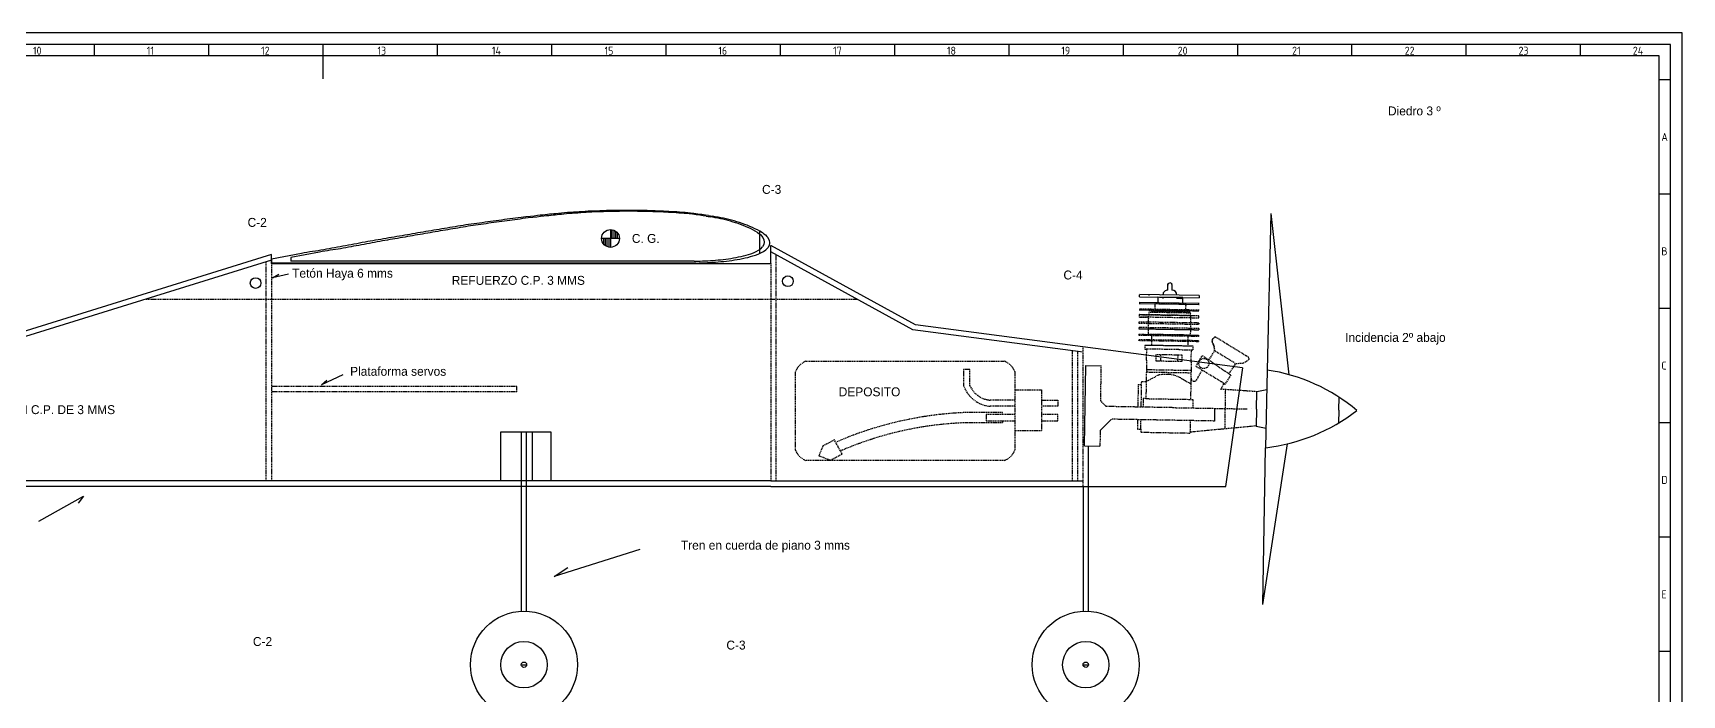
# Model space of a CAD drawing. Extents: x 808 to 1997, y 328 to 1169.
# Drawn here: x 1276 to 1997, y 880 to 1169 of the extents above; entities that cross this region are included whole.
import ezdxf
from ezdxf.enums import TextEntityAlignment as Align

# ---------------------------------------------------------------- set-up
doc = ezdxf.new("R2010")
doc.units = 0
doc.header["$MEASUREMENT"] = 0
doc.linetypes.add('DASHED', pattern=[0.75, 0.5, -0.25])
doc.layers.get('0').update_dxf_attribs({"linetype": 'CONTINUOUS'})
for name, color, linetype in [('025', 1, 'CONTINUOUS'), ('035', 5, 'CONTINUOUS'), ('05', 6, 'CONTINUOUS'), ('07', 7, 'CONTINUOUS'), ('CONTORNO', 7, 'CONTINUOUS')]:
    doc.layers.add(name, color=color, linetype=linetype)
doc.styles.add('ISO_PROPORTIONAL', font='isocp.shx')

# ---------------------------------------------------------------- blocks, each defined once
blk = doc.blocks.new('DIN_A0_TITLE_BLOCK')
at = {"layer": '035'}
for p, q in [((1189, 841), (0, 841)), ((1189, 0), (1189, 841)), ((494.5, 836), (494.5, 831)), ((544.5, 836), (544.5, 831)), ((594.5, 836), (594.5, 831)), ((644.5, 836), (644.5, 831)), ((694.5, 836), (694.5, 831)), ((744.5, 836), (744.5, 831)), ((794.5, 836), (794.5, 831)), ((844.5, 836), (844.5, 831)), ((894.5, 836), (894.5, 831)), ((944.5, 836), (944.5, 831)), ((994.5, 836), (994.5, 831)), ((1044.5, 836), (1044.5, 831)), ((1094.5, 836), (1094.5, 831)), ((1144.5, 836), (1144.5, 831)), ((1183.97, 820.54), (1178.98, 820.54)), ((1183.97, 770.54), (1178.98, 770.54)), ((1183.97, 720.54), (1178.98, 720.54)), ((1183.97, 670.54), (1178.98, 670.54)), ((1183.97, 620.54), (1178.98, 620.54)), ((1183.98, 570.5), (1179, 570.5))]:
    blk.add_line(p, q, dxfattribs=at)
blk.add_lwpolyline([(10, 10), (1179, 10), (1179, 831), (10, 831)], close=True, dxfattribs=at)
at = {"layer": '07'}
blk.add_line((594.5, 831), (594.5, 821), dxfattribs=at)
blk.add_lwpolyline([(5, 5), (1184, 5), (1184, 836), (5, 836)], close=True, dxfattribs=at)
at = {"layer": '025', "style": 'ISO_PROPORTIONAL'}
for tag, p in [('MAßSTAB', (1107.39, 60.81)), ('BEARBEIT.', (1057.46, 40.71)), ('GEPRÜFT', (1057.46, 36.46)), ('NAME', (1073.72, 40.71)), ('NAME', (1073.72, 36.46))]:
    blk.add_attdef(tag, p, '', height=2.5, dxfattribs=at)
at = {"layer": '035', "style": 'ISO_PROPORTIONAL'}
for s, p in [('10', (467.72, 831.5)), ('11', (517.49, 831.5)), ('12', (567.49, 831.5)), ('13', (618.42, 831.5)), ('14', (668.46, 831.5)), ('15', (717.72, 831.5)), ('16', (767.49, 831.5)), ('17', (817.72, 831.5)), ('18', (867.49, 831.5)), ('19', (917.49, 831.5)), ('20', (968.42, 831.5)), ('21', (1018.46, 831.5)), ('22', (1067.72, 831.5)), ('23', (1117.49, 831.5)), ('24', (1167.49, 831.5)), ('A', (1179.98, 793.79)), ('B', (1179.98, 743.79)), ('C', (1179.98, 693.79)), ('D', (1179.98, 643.79)), ('E', (1180, 593.75))]:
    blk.add_text(s, height=3.5, dxfattribs=at).set_placement(p)
at = {"layer": '05', "style": 'ISO_PROPORTIONAL'}
for tag, p in [('BENENNUNG', (1134.59, 37.21)), ('ZEICHNUNGSNUMMER', (1128.25, 20.32))]:
    blk.add_attdef(tag, text='', height=5, dxfattribs=at).set_placement(p, align=Align.MIDDLE)
blk = doc.blocks.new('P-PIPER')
for p, q in [((2.332, -1.144), (2.245, -1.16)), ((11.044, -1.954), (11.687, -2.075)), ((11.687, -2.075), (11.687, -2.162)), ((2.603, -2.162), (11.687, -2.162))]:
    blk.add_line(p, q)
for centre, radius, start, end in [((1.195, -1.725), 0.168, 142.9368, 220.1226), ((1.399, -1.868), 0.418, 121.3764, 144.1318)]:
    blk.add_arc(centre, radius, start, end)
at = {"layer": 'CONTORNO', "color": 7, "linetype": 'Continuous'}
for p, q in [((3.184, -1.059), (3.242, -1.056)), ((3.242, -1.056), (3.3, -1.053)), ((3.3, -1.053), (3.358, -1.05)), ((3.358, -1.05), (3.416, -1.048)), ((3.416, -1.048), (3.474, -1.046)), ((3.474, -1.046), (3.533, -1.044)), ((3.533, -1.044), (3.591, -1.042)), ((3.591, -1.042), (3.649, -1.04)), ((3.649, -1.04), (3.707, -1.039)), ((3.707, -1.039), (3.765, -1.038)), ((3.765, -1.038), (3.823, -1.037)), ((3.823, -1.037), (3.881, -1.037)), ((3.881, -1.037), (3.939, -1.036)), ((3.939, -1.036), (3.997, -1.036)), ((3.997, -1.036), (4.054, -1.036)), ((4.054, -1.036), (4.112, -1.036)), ((4.112, -1.036), (4.17, -1.036)), ((4.17, -1.036), (4.228, -1.036)), ((4.228, -1.036), (4.286, -1.037)), ((4.286, -1.037), (4.343, -1.037)), ((4.343, -1.037), (4.401, -1.038)), ((4.401, -1.038), (4.459, -1.039)), ((4.459, -1.039), (4.516, -1.04)), ((4.516, -1.04), (4.574, -1.041)), ((4.574, -1.041), (4.631, -1.043)), ((4.631, -1.043), (4.656, -1.046)), ((4.631, -1.043), (4.631, -1.043)), ((4.656, -1.046), (4.712, -1.048)), ((4.712, -1.048), (4.847, -1.05)), ((4.847, -1.05), (4.91, -1.054)), ((4.91, -1.054), (4.973, -1.058)), ((4.973, -1.058), (5.036, -1.062)), ((1.34, -1.426), (1.394, -1.401)), ((1.394, -1.401), (1.449, -1.377)), ((1.449, -1.377), (1.504, -1.354)), ((1.504, -1.354), (1.56, -1.333)), ((1.56, -1.333), (1.616, -1.313)), ((1.616, -1.313), (1.672, -1.294)), ((1.672, -1.294), (1.729, -1.277)), ((1.729, -1.277), (1.786, -1.26)), ((1.786, -1.26), (1.843, -1.244)), ((1.843, -1.244), (1.901, -1.23)), ((1.901, -1.23), (1.958, -1.216)), ((1.958, -1.216), (2.016, -1.203)), ((2.016, -1.203), (2.073, -1.191)), ((2.073, -1.191), (2.13, -1.18)), ((2.13, -1.18), (2.188, -1.169)), ((2.188, -1.169), (2.245, -1.16)), ((2.245, -1.16), (2.245, -1.16)), ((2.332, -1.144), (2.4, -1.135)), ((2.4, -1.135), (2.48, -1.124)), ((2.48, -1.124), (2.564, -1.113)), ((2.564, -1.113), (2.646, -1.102)), ((2.646, -1.102), (2.718, -1.093)), ((2.718, -1.093), (2.776, -1.088)), ((2.718, -1.093), (2.718, -1.093)), ((2.776, -1.088), (2.834, -1.083)), ((2.834, -1.083), (2.892, -1.078)), ((2.892, -1.078), (2.951, -1.074)), ((2.951, -1.074), (3.009, -1.069)), ((3.009, -1.069), (3.067, -1.066)), ((3.067, -1.066), (3.125, -1.062)), ((3.125, -1.062), (3.184, -1.059)), ((5.036, -1.062), (5.099, -1.066)), ((5.099, -1.066), (5.162, -1.07)), ((5.162, -1.07), (5.224, -1.074)), ((5.224, -1.074), (5.287, -1.079)), ((5.287, -1.079), (5.35, -1.083)), ((5.35, -1.083), (5.412, -1.087)), ((5.412, -1.087), (5.481, -1.094)), ((5.481, -1.094), (5.542, -1.1)), ((5.542, -1.1), (5.596, -1.105)), ((5.596, -1.105), (5.645, -1.11)), ((5.645, -1.11), (5.692, -1.115)), ((5.692, -1.115), (5.736, -1.119)), ((5.736, -1.119), (5.781, -1.124)), ((5.781, -1.124), (5.828, -1.129)), ((5.828, -1.129), (5.878, -1.134)), ((5.878, -1.134), (5.933, -1.14)), ((5.933, -1.14), (5.995, -1.147)), ((5.995, -1.147), (6.066, -1.155)), ((6.066, -1.155), (6.146, -1.164)), ((6.146, -1.164), (6.239, -1.174)), ((6.239, -1.174), (6.345, -1.186)), ((6.345, -1.186), (6.404, -1.193)), ((6.404, -1.193), (6.464, -1.201)), ((6.464, -1.201), (6.524, -1.209)), ((6.524, -1.209), (6.583, -1.217)), ((6.583, -1.217), (6.643, -1.225)), ((6.643, -1.225), (6.702, -1.233)), ((6.702, -1.233), (6.761, -1.241)), ((6.761, -1.241), (6.821, -1.249)), ((6.821, -1.249), (6.88, -1.257)), ((6.88, -1.257), (6.939, -1.265)), ((6.939, -1.265), (6.998, -1.273)), ((6.998, -1.273), (7.057, -1.281)), ((7.057, -1.281), (7.116, -1.289)), ((7.116, -1.289), (7.175, -1.298)), ((7.175, -1.298), (7.234, -1.306)), ((7.234, -1.306), (7.292, -1.314)), ((7.292, -1.314), (7.351, -1.322)), ((7.351, -1.322), (7.41, -1.331)), ((7.41, -1.331), (7.468, -1.339)), ((7.468, -1.339), (7.527, -1.347)), ((7.527, -1.347), (7.583, -1.356)), ((7.583, -1.356), (7.64, -1.365)), ((7.64, -1.365), (7.697, -1.374)), ((7.697, -1.374), (7.754, -1.384)), ((7.754, -1.384), (7.811, -1.393)), ((7.811, -1.393), (7.868, -1.402)), ((7.868, -1.402), (7.925, -1.412)), ((1.182, -1.512), (1.234, -1.482)), ((1.234, -1.482), (1.287, -1.453)), ((1.287, -1.453), (1.34, -1.426)), ((7.925, -1.412), (7.981, -1.421)), ((7.981, -1.421), (8.038, -1.43)), ((8.038, -1.43), (8.095, -1.44)), ((8.095, -1.44), (8.152, -1.45)), ((8.152, -1.45), (8.209, -1.459)), ((8.209, -1.459), (8.266, -1.469)), ((8.266, -1.469), (8.323, -1.478)), ((8.323, -1.478), (8.38, -1.488)), ((8.38, -1.488), (8.437, -1.498)), ((8.437, -1.498), (8.493, -1.508)), ((8.493, -1.508), (8.55, -1.517)), ((8.55, -1.517), (8.607, -1.527)), ((8.607, -1.527), (8.664, -1.537)), ((8.664, -1.537), (8.721, -1.547)), ((8.721, -1.547), (8.778, -1.557)), ((8.778, -1.557), (8.834, -1.566)), ((8.834, -1.566), (8.891, -1.576)), ((8.891, -1.576), (8.948, -1.586)), ((8.948, -1.586), (9.004, -1.596)), ((9.004, -1.596), (9.061, -1.606)), ((9.061, -1.606), (9.118, -1.615)), ((9.118, -1.615), (9.174, -1.625)), ((9.174, -1.625), (9.231, -1.635)), ((9.231, -1.635), (9.287, -1.645)), ((9.287, -1.645), (9.344, -1.655)), ((9.344, -1.655), (9.4, -1.664)), ((9.4, -1.664), (9.457, -1.674)), ((9.457, -1.674), (9.513, -1.684)), ((9.513, -1.684), (9.57, -1.693)), ((9.57, -1.693), (9.626, -1.703)), ((9.626, -1.703), (9.682, -1.712)), ((9.682, -1.712), (9.742, -1.724)), ((9.682, -1.712), (9.682, -1.712)), ((9.742, -1.724), (9.802, -1.736)), ((9.802, -1.736), (9.861, -1.748)), ((9.861, -1.748), (9.921, -1.759)), ((9.921, -1.759), (9.98, -1.77)), ((1.106, -1.877), (1.067, -1.833)), ((1.156, -1.913), (1.106, -1.877)), ((1.212, -1.944), (1.156, -1.913)), ((1.272, -1.973), (1.212, -1.944)), ((1.272, -1.973), (1.272, -1.973)), ((1.327, -1.991), (1.272, -1.973)), ((1.382, -2.008), (1.327, -1.991)), ((1.437, -2.024), (1.382, -2.008)), ((1.493, -2.039), (1.437, -2.024)), ((1.55, -2.052), (1.493, -2.039)), ((1.606, -2.064), (1.55, -2.052)), ((1.663, -2.076), (1.606, -2.064)), ((1.72, -2.086), (1.663, -2.076)), ((1.778, -2.096), (1.72, -2.086)), ((1.835, -2.104), (1.778, -2.096)), ((1.893, -2.112), (1.835, -2.104)), ((1.951, -2.119), (1.893, -2.112)), ((9.98, -1.77), (10.039, -1.78)), ((10.039, -1.78), (10.098, -1.791)), ((10.098, -1.791), (10.157, -1.802)), ((10.157, -1.802), (10.216, -1.812)), ((10.216, -1.812), (10.275, -1.823)), ((10.275, -1.823), (10.334, -1.834)), ((10.334, -1.834), (10.393, -1.844)), ((10.393, -1.844), (10.451, -1.855)), ((10.451, -1.855), (10.51, -1.866)), ((10.51, -1.866), (10.568, -1.878)), ((10.568, -1.878), (10.627, -1.889)), ((10.627, -1.889), (10.686, -1.897)), ((10.686, -1.897), (10.746, -1.905)), ((10.746, -1.905), (10.805, -1.914)), ((10.805, -1.914), (10.865, -1.923)), ((10.865, -1.923), (10.925, -1.933)), ((10.925, -1.933), (10.984, -1.943)), ((10.984, -1.943), (11.044, -1.954)), ((2.009, -2.125), (1.951, -2.119)), ((2.067, -2.131), (2.009, -2.125)), ((2.125, -2.136), (2.067, -2.131)), ((2.183, -2.14), (2.125, -2.136)), ((2.241, -2.145), (2.183, -2.14)), ((2.299, -2.148), (2.241, -2.145)), ((2.358, -2.151), (2.299, -2.148)), ((2.416, -2.154), (2.358, -2.151)), ((2.474, -2.157), (2.416, -2.154)), ((2.531, -2.159), (2.474, -2.157)), ((2.589, -2.161), (2.531, -2.159)), ((2.603, -2.162), (2.589, -2.161))]:
    blk.add_line(p, q, dxfattribs=at)

msp = doc.modelspace()

# ---------------------------------------------------------------- linework, layer by layer
for p, q in [((1817.07, 1090.59), (1815.48, 1022.05)), ((1817.07, 1090.59), (1824.95, 1019.96)), ((1593.34, 1082.87), (1593.34, 1072.96)), ((1598.41, 1068.69), (1598.41, 1076.49)), ((1661.59, 1041.78), (1598.41, 1076.49)), ((1380.01, 1072.59), (1270.81, 1038.66)), ((1380.01, 1070.15), (1272.37, 1036.71)), ((1380.01, 1068.69), (1380.01, 1072.59)), ((1380.01, 1068.69), (1598.41, 1068.69)), ((1660.52, 1039.58), (1598.41, 1073.7)), ((1387.42, 1064.01), (1380.4, 1062.45)), ((1380.4, 1062.45), (1383.13, 1064.01)), ((1734.91, 1029.84), (1660.52, 1039.58)), ((1804.62, 1023.06), (1661.59, 1041.78)), ((1411.21, 1019.94), (1401.85, 1015.65)), ((1401.85, 1015.65), (1404.19, 1017.6)), ((1735.52, 988.86), (1736.13, 1023.97)), ((1736.13, 1023.97), (1742.93, 1023.85)), ((1804.62, 1023.06), (1797.26, 971.19)), ((1792.45, 1005.42), (1792.35, 999.76)), ((1747.39, 1000.55), (1742.41, 995.6)), ((1480.24, 973.53), (1480.24, 994.98)), ((1480.24, 994.98), (1502.08, 994.98)), ((1489.21, 994.98), (1489.21, 916.56)), ((1491.55, 916.56), (1491.55, 994.98)), ((1493.89, 994.98), (1493.89, 973.53)), ((1502.08, 994.98), (1502.08, 973.53)), ((1735.52, 988.86), (1742.31, 988.74)), ((1737.25, 916.56), (1737.25, 988.83)), ((1813.6, 919.52), (1824.34, 989.77)), ((1813.6, 919.52), (1814.79, 988.1)), ((1598.41, 973.53), (932.4, 973.53)), ((1598.41, 971.19), (932.87, 971.19)), ((1278.22, 955.98), (1297.72, 966.9)), ((1297.72, 966.9), (1295.38, 963.78)), ((1598.41, 973.53), (1734.91, 973.53)), ((1598.41, 971.19), (1734.91, 971.19)), ((1734.91, 971.19), (1797.31, 971.19)), ((1734.91, 971.19), (1734.91, 916.56)), ((1541.08, 943.5), (1503.64, 931.8)), ((1503.64, 931.8), (1509.49, 935.7)), ((1489.21, 893.19), (1491.55, 893.19)), ((1734.91, 893.19), (1737.25, 893.19))]:
    msp.add_line(p, q)
at = {"color": 3}
for p, q in [((1528.21, 1083.51), (1528.21, 1075.71)), ((1528.99, 1079.61), (1528.99, 1083.43)), ((1529.77, 1079.61), (1529.77, 1083.18)), ((1530.55, 1079.61), (1530.55, 1082.73)), ((1531.33, 1079.61), (1531.33, 1081.95)), ((1532.11, 1079.61), (1524.31, 1079.61)), ((1525.09, 1079.61), (1525.09, 1077.27)), ((1525.87, 1079.61), (1525.87, 1076.49)), ((1526.65, 1079.61), (1526.65, 1076.04)), ((1527.43, 1079.61), (1527.43, 1075.79))]:
    msp.add_line(p, q, dxfattribs=at)
at = {"color": 5, "linetype": 'DASHED'}
for p, q in [((1377.67, 973.53), (1377.67, 1069.43)), ((1380.01, 1068.69), (1380.01, 973.53)), ((1598.41, 1068.69), (1598.41, 973.53)), ((1600.75, 973.53), (1600.75, 1072.41)), ((1734.91, 971.19), (1734.91, 1032.18)), ((1730.23, 973.53), (1730.23, 1030.46)), ((1732.57, 973.53), (1732.57, 1030.15))]:
    msp.add_line(p, q, dxfattribs=at)
at = {"linetype": 'DASHED'}
for p, q in [((1325.09, 1053.09), (1635.93, 1053.09)), ((1613.61, 1025.89), (1700.61, 1025.89)), ((1609.12, 987), (1609.12, 1021.4)), ((1685.37, 1022.3), (1682.67, 1022.3)), ((1682.67, 1022.3), (1682.67, 1015.12)), ((1685.37, 1015.12), (1685.37, 1022.3)), ((1705.1, 1021.4), (1705.1, 987)), ((1742.64, 1008.56), (1742.9, 1023.85)), ((1487.26, 1014.87), (1380.01, 1014.87)), ((1487.26, 1012.53), (1380.01, 1012.53)), ((1487.26, 1012.53), (1487.26, 1014.87)), ((1705.1, 1013.37), (1716.76, 1013.37)), ((1716.76, 1013.37), (1716.76, 995.43)), ((1699.72, 1003.5), (1684.47, 1003.5)), ((1705.1, 1002.6), (1692.54, 1002.6)), ((1692.54, 1002.6), (1692.54, 999.91)), ((1705.1, 1008.88), (1694.34, 1008.88)), ((1705.1, 1006.19), (1694.34, 1006.19)), ((1699.72, 1002.6), (1699.72, 1003.5)), ((1716.76, 1008.88), (1723.94, 1008.88)), ((1723.94, 1006.19), (1716.76, 1006.19)), ((1723.94, 1002.6), (1716.76, 1002.6)), ((1723.94, 1008.88), (1723.94, 1006.19)), ((1723.94, 999.91), (1723.94, 1002.6)), ((1744.86, 1006.26), (1742.64, 1008.56)), ((1744.86, 1006.26), (1775.44, 1005.72)), ((1699.72, 999.02), (1684.47, 999.02)), ((1692.54, 999.91), (1705.1, 999.91)), ((1699.72, 999.91), (1699.72, 999.02)), ((1716.76, 995.43), (1705.1, 995.43)), ((1716.76, 999.91), (1723.94, 999.91)), ((1742.41, 995.6), (1742.29, 988.74)), ((1792.35, 999.76), (1747.39, 1000.55)), ((1621.08, 988.81), (1619.34, 984.58)), ((1626.17, 991.48), (1621.08, 988.81)), ((1629.54, 985.34), (1626.17, 991.48)), ((1700.61, 982.52), (1613.61, 982.52)), ((1619.34, 984.58), (1624.45, 982.67)), ((1624.45, 982.67), (1629.54, 985.34))]:
    msp.add_line(p, q, dxfattribs=at)
at = {"color": 1, "linetype": 'Continuous'}
for p, q in [((1759.57, 1054.05), (1785.73, 1053.59)), ((1785.75, 1054.66), (1759.59, 1055.12)), ((1759.52, 1051.1), (1785.4, 1050.65)), ((1785.69, 1051.18), (1759.53, 1051.64)), ((1759.75, 1051.1), (1785.68, 1050.65))]:
    msp.add_line(p, q, dxfattribs=at)
at = {"color": 1}
for p, q in [((1759.6, 1054.14), (1759.61, 1054.99)), ((1785.75, 1054.66), (1785.73, 1053.59)), ((1759.55, 1051.59), (1759.54, 1051.03)), ((1785.59, 1050.57), (1785.6, 1051.14)), ((1785.49, 1044.91), (1785.5, 1045.76)), ((1810.94, 1012.73), (1815.24, 1013.58)), ((1810.67, 997.47), (1814.94, 996.59))]:
    msp.add_line(p, q, dxfattribs=at)
at = {"color": 1, "linetype": 'DASHED'}
for p, q in [((1763.85, 1054.69), (1763.86, 1054.93)), ((1759.44, 1046.29), (1759.42, 1045.22)), ((1759.44, 1046.29), (1785.59, 1045.83)), ((1759.47, 1048.43), (1785.39, 1047.98)), ((1785.64, 1048.24), (1759.48, 1048.7)), ((1759.66, 1048.43), (1785.63, 1047.97)), ((1763.57, 1046.22), (1759.66, 1046.28)), ((1763.55, 1045.14), (1763.57, 1046.22)), ((1781.94, 1045.89), (1785.35, 1045.84)), ((1759.34, 1040.67), (1759.33, 1040.13)), ((1759.33, 1040.13), (1785.08, 1039.68)), ((1785.5, 1040.21), (1759.34, 1040.67)), ((1759.38, 1043.07), (1759.37, 1042.54)), ((1759.37, 1042.54), (1785.53, 1042.08)), ((1785.54, 1042.62), (1759.38, 1043.07)), ((1785.57, 1044.76), (1759.42, 1045.22)), ((1759.64, 1045.21), (1763.55, 1045.14)), ((1759.72, 1040.13), (1785.49, 1039.68)), ((1785.5, 1040.21), (1785.49, 1039.68)), ((1785.54, 1042.62), (1785.53, 1042.08)), ((1785.4, 1034.86), (1759.24, 1035.32)), ((1759.24, 1035.32), (1759.24, 1035.05)), ((1759.24, 1035.05), (1783.08, 1034.63)), ((1759.29, 1037.72), (1759.28, 1037.19)), ((1785.43, 1036.73), (1759.28, 1037.19)), ((1759.29, 1037.72), (1784.13, 1037.29)), ((1761.18, 1037.69), (1785.44, 1037.27)), ((1783.08, 1034.63), (1785.4, 1034.59)), ((1785.4, 1034.86), (1785.4, 1034.59)), ((1785.44, 1037.27), (1785.43, 1036.73)), ((1783.02, 1005.59), (1783.09, 1009.33))]:
    msp.add_line(p, q, dxfattribs=at)
at = {"color": 5}
for p, q in [((1815.48, 1022.05), (1814.79, 988.1)), ((1846.8, 1004.53), (1846.9, 1010.17)), ((1846.8, 1004.53), (1846.7, 998.89))]:
    msp.add_line(p, q, dxfattribs=at)
msp.add_lwpolyline([(817.9, 338.47), (1799.7, 338.47), (1799.7, 393.72), (1986.9, 393.72), (1986.9, 1159.47), (817.9, 1159.47)], close=True)
at = {"color": 1, "linetype": 'Continuous'}
for points in [[(1778.49, 1051.31), (1778.53, 1053.72), (1767.62, 1053.91), (1767.58, 1051.5)], [(1768.6, 1054.7), (1768.6, 1054.7)], [(1768.6, 1054.7), (1768.6, 1054.7)], [(1772.03, 1057.04), (1772.07, 1059.45), (1772.24, 1059.45), (1772.24, 1059.45), (1772.07, 1059.45), (1772.07, 1059.72)], [(1773.88, 1059.69), (1773.02, 1060.24), (1772.07, 1059.72)], [(1773.84, 1057.01), (1773.88, 1059.42), (1773.71, 1059.42), (1773.71, 1059.69), (1773.88, 1059.69), (1773.88, 1059.69)], [(1776.25, 1053.33), (1775.86, 1053.34)], [(1778.11, 1053.26), (1776.25, 1053.33)], [(1777.89, 1053.27), (1777.89, 1053.27), (1777.59, 1053.28)], [(1778.11, 1053.26), (1778.11, 1053.26)], [(1810.8, 1004.97), (1810.94, 1012.73)], [(1810.8, 1004.97), (1810.67, 997.47)]]:
    msp.add_lwpolyline(points, dxfattribs=at)
at = {"color": 1, "linetype": 'DASHED'}
for points in [[(1769.75, 1053.77), (1769.74, 1053.29)], [(1781.97, 1045.89), (1781.82, 1037.33), (1763.49, 1037.65), (1763.64, 1046.21)], [(1781.94, 1045.89), (1765.05, 1046.19), (1763.57, 1046.22)], [(1781.97, 1045.89), (1781.99, 1046.96), (1763.66, 1047.28), (1763.64, 1046.21)], [(1781.3, 1047.78), (1781.97, 1047.77), (1781.98, 1048.04), (1763.68, 1048.36), (1763.67, 1048.09), (1764.81, 1048.07)], [(1781.33, 1047.25), (1764.67, 1047.54)], [(1764.68, 1048.07), (1781.34, 1047.78)], [(1779.91, 1048.61), (1779.95, 1050.75), (1766.33, 1050.98), (1766.3, 1048.84)], [(1780.39, 1047.26), (1780.39, 1046.99)], [(1781.3, 1047.78), (1781.29, 1047.25), (1781.29, 1047.25)], [(1782.48, 1030.89), (1783.02, 1030.88), (1783.04, 1032.49), (1761.94, 1032.86), (1761.91, 1031.25), (1762.71, 1031.24)], [(1762.69, 1026.42), (1762.78, 1031.51)], [(1782.41, 1032.5), (1762.74, 1032.85)], [(1764.9, 1037.89), (1764.81, 1032.81)], [(1780.82, 1037.35), (1780.73, 1032.53)], [(1790, 1026.48), (1792.48, 1030.45), (1792.25, 1032.6), (1791.47, 1034.22), (1791.47, 1034.22), (1791.77, 1035.82), (1792.85, 1036.6), (1792.85, 1036.6), (1807.19, 1027.78), (1807.44, 1026.71), (1806.62, 1025.92), (1804.73, 1024.88), (1803.12, 1024.91), (1801.51, 1024.67), (1798.77, 1020.7)], [(1792.48, 1030.45), (1792.49, 1031.25), (1792.44, 1032.06), (1792.25, 1032.6), (1791.93, 1033.41), (1791.57, 1033.95), (1791.47, 1034.22), (1791.39, 1035.02), (1791.7, 1035.82), (1791.77, 1035.82), (1792.55, 1036.61), (1792.85, 1036.6), (1792.85, 1036.6)], [(1762.69, 1026.42), (1762.4, 1009.56), (1783.08, 1009.2)], [(1776.76, 1030.99), (1762.71, 1031.24)], [(1778.29, 1028.56), (1766.82, 1028.76), (1766.77, 1026.08), (1778.24, 1025.88), (1778.29, 1028.56)], [(1768.79, 1028.72), (1768.74, 1026.05)], [(1776.32, 1028.59), (1776.27, 1025.91)], [(1776.76, 1030.99), (1782.48, 1030.89)], [(1782.22, 1025.54), (1781.93, 1009.22)], [(1782.22, 1025.54), (1782.31, 1030.63)], [(1795.13, 1013.54), (1796.55, 1016.19), (1784.33, 1023.63), (1787.09, 1028.41), (1799.56, 1019.89), (1796.81, 1015.65)], [(1801.52, 1024.94), (1792.48, 1030.45)], [(1760.36, 1005.99), (1760.56, 1017.09), (1762.63, 1017.05)], [(1781.99, 1015.91), (1781.32, 1016.46), (1780.66, 1016.74), (1780, 1017.02), (1779.57, 1017.29), (1778.91, 1017.84), (1778.28, 1018.12), (1777.61, 1018.66), (1776.95, 1018.94), (1776.92, 1018.94), (1776.22, 1019.22), (1775.52, 1019.5), (1774.79, 1019.78), (1774.06, 1019.8), (1773.29, 1020.08), (1772.52, 1020.09), (1772.39, 1020.1), (1771.62, 1020.11), (1770.85, 1020.12), (1770.08, 1020.14), (1769.34, 1020.15), (1768.6, 1019.89), (1768.2, 1019.9), (1767.49, 1019.64), (1766.82, 1019.39), (1766.14, 1018.86), (1765.47, 1018.61), (1765.16, 1018.35), (1764.49, 1018.09), (1763.81, 1017.57), (1763.14, 1017.31), (1762.5, 1017.05), (1762.46, 1017.05)], [(1782.2, 1020.73), (1762.53, 1021.07)], [(1782.22, 1021.79), (1762.55, 1022.14)], [(1786.98, 1021.98), (1784.12, 1017.21)], [(1759.03, 1015.77), (1758.86, 1006.01)], [(1759.03, 1015.77), (1760.33, 1015.75)], [(1782.31, 1015.64), (1782.18, 1015.64)], [(1795.4, 1013.8), (1810.94, 1012.73)], [(1796.55, 1016.19), (1797.01, 1015.92)], [(1797, 996.38), (1797.3, 1013.5)], [(1762.4, 1009.56), (1761.23, 1009.58), (1761.16, 1005.97)], [(1758.76, 1000.41), (1758.69, 996.24), (1760.19, 996.21), (1760.27, 1000.38)], [(1760.19, 996.21), (1760.17, 994.88), (1781.68, 994.5)], [(1781.77, 1000.01), (1781.68, 994.5)], [(1781.79, 995.03), (1810.68, 997.74)]]:
    msp.add_lwpolyline(points, dxfattribs=at)
at = {"color": 7, "linetype": 'DASHED'}
msp.add_lwpolyline([(1775.43, 1005.6), (1806.74, 1005.05)], dxfattribs=at)
at = {"color": 7, "linetype": 'Continuous'}
msp.add_lwpolyline([(1808.81, 1005.02), (1808.81, 1005.02)], dxfattribs=at)
msp.add_lwpolyline([(1808.81, 1005.02), (1808.81, 1005.02)], dxfattribs=at)
at = {"color": 3}
msp.add_circle((1528.21, 1079.61), 3.9, dxfattribs=at)
at = {"color": 1}
for centre in [(1372.99, 1060.11), (1605.82, 1060.89)]:
    msp.add_circle(centre, 2.34, dxfattribs=at)
at = {"color": 1, "linetype": 'DASHED'}
msp.add_circle((1787.76, 1024.91), 2.21, dxfattribs=at)
for centre, radius in [((1490.38, 893.19), 23.4), ((1736.08, 893.19), 23.4), ((1490.38, 893.19), 10.14), ((1736.08, 893.19), 10.14), ((1490.38, 893.19), 1.17), ((1736.08, 893.19), 1.17)]:
    msp.add_circle(centre, radius)
at = {"color": 1, "linetype": 'Continuous'}
for centre, start, end in [((1771.99, 1054.9), 89, 179), ((1773.79, 1054.85), 359.5, 89.5)]:
    msp.add_arc(centre, 2.14, start, end, dxfattribs=at)
at = {"linetype": 'DASHED'}
for centre, radius, start, end in [((1616.74, 1018.26), 8.25, 112.38014, 157.61986), ((1697.47, 1018.26), 8.25, 22.38014, 67.61986), ((1695.56, 1019.83), 13.69, 199.49995, 264.85611), ((1695.19, 1019.56), 10.71, 203.66897, 265.3975), ((1689.85, 845.39), 158.21, 91.95104, 113.30094), ((1688.58, 848.89), 150.18, 91.56787, 113.4506), ((1616.74, 990.14), 8.25, 202.38014, 247.61986), ((1697.47, 990.14), 8.25, 292.38014, 337.61986)]:
    msp.add_arc(centre, radius, start, end, dxfattribs=at)
at = {"color": 1, "linetype": 'DASHED'}
msp.add_arc((1783.61, 1018.56), 1.44, 179, 290.7927, dxfattribs=at)
at = {"color": 5}
for centre, start, end in [((1803.69, 943.43), 50.06414, 81.53868), ((1805.85, 1067.1), 276.46132, 307.93586)]:
    msp.add_arc(centre, 79.5, start, end, dxfattribs=at)

# ---------------------------------------------------------------- block references
msp.add_blockref('DIN_A0_TITLE_BLOCK', (807.9, 328.47))
for p, xscale, yscale, zscale in [((1618.8, 1113.03), -20.44223999999997, 20.44224000000003, 20.44224), ((1615.42, 1111.59), -19.42012799999998, 19.42012799999998, 19.420128)]:
    msp.add_blockref('P-PIPER', p, dxfattribs=dict(xscale=xscale, yscale=yscale, zscale=zscale))

# ---------------------------------------------------------------- texts
for s, p in [('Diedro 3 º', (1868.29, 1133.43)), ('C. G.', (1537.57, 1077.66)), ('Tetón Haya 6 mms', (1388.98, 1062.45)), ('REFUERZO C.P. 3 MMS', (1458.79, 1059.33)), ('Incidencia 2º abajo', (1849.57, 1034.37)), ('Plataforma servos', (1414.33, 1019.55)), ('DEPOSITO', (1628.05, 1010.58)), ('COSTADOS EN C.P. DE 3 MMS', (1235.32, 1002.78)), ('Tren en cuerda de piano 3 mms', (1559.02, 943.5))]:
    msp.add_text(s, height=3.9).set_placement(p)
at = {"color": 1}
for s, p in [('C-3', (1594.51, 1099.11)), ('C-2', (1369.48, 1084.68)), ('C-4', (1726.33, 1061.67)), ('C-2', (1371.82, 901.38)), ('C-3', (1578.91, 899.82))]:
    msp.add_text(s, height=3.9, dxfattribs=at).set_placement(p)

doc.saveas('drawing.dxf')
